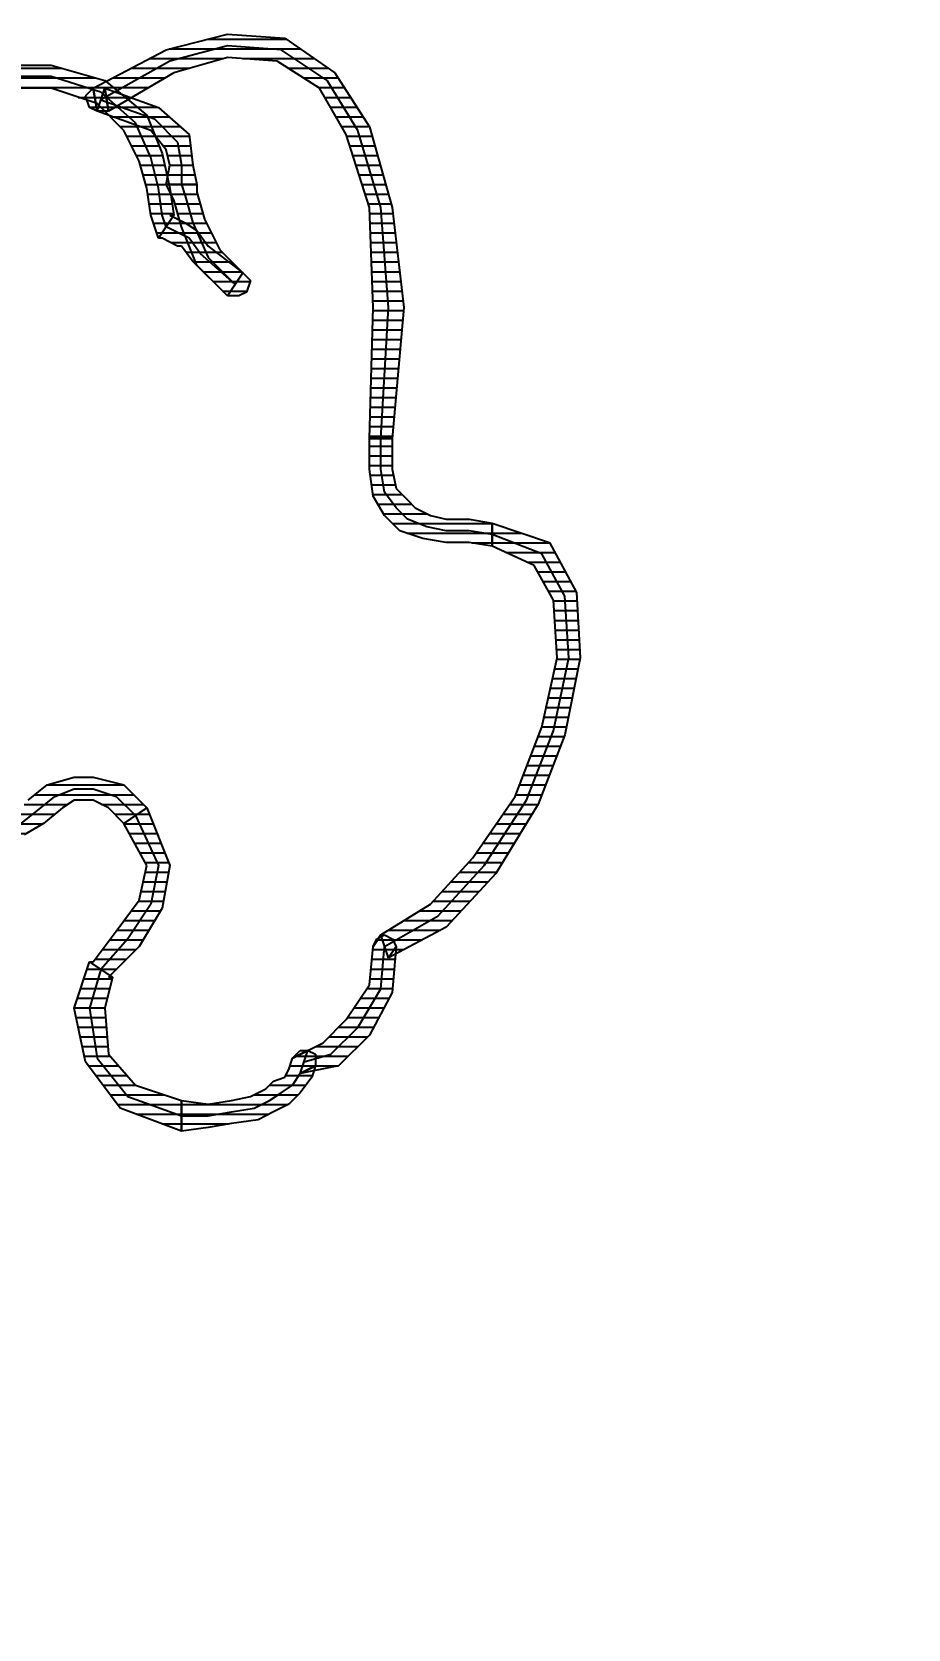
# Model space of a CAD drawing. Header units: millimetres. Extents: x 322668 to 332469, y 13187 to 20117.
# Drawn here: x 327639.33 to 327650.64, y 15746.76 to 15767.37 of the extents above; entities that cross this region are included whole.
import ezdxf

# ---------------------------------------------------------------- set-up
doc = ezdxf.new("R2010")
doc.units = ezdxf.units.MM
doc.header["$LTSCALE"] = 50
doc.header["$MEASUREMENT"] = 0
doc.header["$PDMODE"] = 3
doc.header["$PDSIZE"] = -0.5
doc.layers.get('0').update_dxf_attribs({"linetype": 'CONTINUOUS'})
doc.layers.get('DEFPOINTS').update_dxf_attribs({"linetype": 'CONTINUOUS'})
doc.layers.add('MIM_OLCU-DIS', color=1, linetype='CONTINUOUS')
doc.styles.add('OLCU', font='TSIMPLEX.SHX', dxfattribs={"width": 0.7})
doc.dimstyles.new('200-OLCU-DIŞ', dxfattribs={"dimtxt": 30, "dimasz": 10, "dimexe": 0, "dimexo": 0, "dimgap": 10, "dimtad": 1, "dimdec": 1, "dimdsep": 46, "dimtxsty": 'OLCU', "dimblk1": 'DOT', "dimblk2": 'DOT', "dimsah": 1, "dimcen": 0, "dimclrd": 7, "dimclre": 7, "dimclrt": 4, "dimadec": 0, "dimazin": 0, "dimtfac": 1, "dimtdec": 1, "dimtix": 1, "dimtmove": 2, "dimatfit": 3, "dimldrblk": 'DOT', "dimfxl": 0, "dimtolj": 1, "dimarcsym": 0})
pattern_1 = [(360, (-5108.51305, -673.59423), (1e-16, 0.125), [25])]

# ---------------------------------------------------------------- blocks, each defined once
blk = doc.blocks.new('_DOT')
at = {"color": 0, "linetype": 'ByBlock'}
blk.add_line((-0.5, 0), (-1, 0), dxfattribs=at)
at = {"color": 0, "linetype": 'ByBlock', "const_width": 0.5}
blk.add_lwpolyline([(-0.25, 0, 1), (0.25, 0, 1)], format="xyb", close=True, dxfattribs=at)
blk = doc.blocks.new('*D159')
at = {"layer": 'DEFPOINTS', "color": 0}
for p in [(329577.746, 18407.964, -57.501), (327588.544, 14892.995), (330092.587, 14892.995)]:
    blk.add_point(p, dxfattribs=at)
at = {"layer": 'MIM_OLCU-DIS', "color": 7, "lineweight": -2}
for p, q in [((330052.834, 18407.964), (330092.587, 18407.964)), ((330092.587, 18397.964), (330092.587, 14902.995)), ((330052.587, 14892.995), (330092.587, 14892.995))]:
    blk.add_line(p, q, dxfattribs=at)
at = {"layer": 'MIM_OLCU-DIS', "color": 7, "lineweight": -2, "xscale": 10, "yscale": 10, "zscale": 10}
for p, rotation in [((330092.587, 18407.964), 90), ((330092.587, 14892.995), 270)]:
    blk.add_blockref('_DOT', p, dxfattribs=dict(at, rotation=rotation))
at = {"layer": 'MIM_OLCU-DIS', "color": 4, "insert": (330067.587, 16650.479), "char_height": 30, "attachment_point": 5, "rotation": 90, "style": 'OLCU'}
blk.add_mtext('\\A1;3515', dxfattribs=at)
blk = doc.blocks.new('by')
at = {"ltscale": 30}
h = blk.add_hatch(dxfattribs=at)
h.set_pattern_fill('DC_LINES', color=256, scale=0.1, style=0)
h.set_pattern_definition(pattern_1)
edge = h.paths.add_edge_path(flags=0)
edge.add_line((6424.106, 2231.91), (6424.057, 2232.208))
edge.add_line((6424.057, 2232.208), (6424.997, 2232.705))
edge.add_line((6424.997, 2232.705), (6425.789, 2232.903))
edge.add_line((6425.789, 2232.903), (6426.531, 2232.854))
edge.add_line((6426.531, 2232.854), (6427.174, 2232.407))
edge.add_line((6427.174, 2232.407), (6427.62, 2231.711))
edge.add_line((6427.62, 2231.711), (6427.916, 2230.668))
edge.add_line((6427.916, 2230.668), (6428.064, 2229.376))
edge.add_line((6428.064, 2229.376), (6427.916, 2227.688))
edge.add_line((6427.916, 2227.688), (6427.62, 2227.688))
edge.add_line((6427.62, 2227.688), (6427.669, 2229.376))
edge.add_line((6427.669, 2229.376), (6427.62, 2230.668))
edge.add_line((6427.62, 2230.668), (6427.322, 2231.612))
edge.add_line((6427.322, 2231.612), (6426.976, 2232.208))
edge.add_line((6426.976, 2232.208), (6426.431, 2232.556))
edge.add_line((6426.431, 2232.556), (6425.789, 2232.605))
edge.add_line((6425.789, 2232.605), (6425.096, 2232.407))
edge.add_line((6425.096, 2232.407), (6424.255, 2231.91))
edge.add_line((6424.255, 2231.91), (6424.206, 2232.208))
edge.add_line((6424.206, 2232.208), (6424.255, 2231.91))
edge.add_line((6424.255, 2231.91), (6424.106, 2231.91))
edge.add_line((6424.106, 2231.91), (6424.008, 2231.96))
edge.add_line((6424.008, 2231.96), (6423.959, 2232.109))
edge.add_line((6423.959, 2232.109), (6424.057, 2232.208))
h = blk.add_hatch(dxfattribs=at)
h.set_pattern_fill('DC_LINES', color=256, scale=0.1, style=0)
h.set_pattern_definition(pattern_1)
edge = h.paths.add_edge_path(flags=0)
edge.add_line((6421.187, 2232.158), (6422.573, 2232.506))
edge.add_line((6422.573, 2232.506), (6423.512, 2232.506))
edge.add_line((6423.512, 2232.506), (6424.206, 2232.307))
edge.add_line((6424.206, 2232.307), (6424.75, 2231.86))
edge.add_line((6424.75, 2231.86), (6424.948, 2231.363))
edge.add_line((6424.948, 2231.363), (6425.047, 2230.916))
edge.add_line((6425.047, 2230.916), (6425.096, 2230.569))
edge.add_line((6425.096, 2230.569), (6424.898, 2230.271))
edge.add_line((6424.898, 2230.271), (6424.8, 2230.569))
edge.add_line((6424.8, 2230.569), (6424.75, 2230.916))
edge.add_line((6424.75, 2230.916), (6424.651, 2231.264))
edge.add_line((6424.651, 2231.264), (6424.453, 2231.662))
edge.add_line((6424.453, 2231.662), (6424.106, 2232.009))
edge.add_line((6424.106, 2232.009), (6423.512, 2232.208))
edge.add_line((6423.512, 2232.208), (6422.573, 2232.208))
edge.add_line((6422.573, 2232.208), (6421.287, 2231.86))
h = blk.add_hatch(dxfattribs=at)
h.set_pattern_fill('DC_LINES', color=256, scale=0.1, style=0)
h.set_pattern_definition(pattern_1)
edge = h.paths.add_edge_path(flags=0)
edge.add_line((6424.997, 2230.966), (6425.047, 2231.214))
edge.add_line((6425.047, 2231.214), (6424.997, 2231.413))
edge.add_line((6424.997, 2231.413), (6424.8, 2231.662))
edge.add_line((6424.8, 2231.662), (6424.106, 2231.91))
edge.add_line((6424.106, 2231.91), (6424.206, 2232.208))
edge.add_line((6424.206, 2232.208), (6424.898, 2231.96))
edge.add_line((6424.898, 2231.96), (6425.294, 2231.612))
edge.add_line((6425.294, 2231.612), (6425.343, 2231.214))
edge.add_line((6425.343, 2231.214), (6425.393, 2230.966))
h = blk.add_hatch(dxfattribs=at)
h.set_pattern_fill('DC_LINES', color=256, scale=0.1, style=0)
h.set_pattern_definition(pattern_1)
edge = h.paths.add_edge_path(flags=0)
edge.add_line((6425.987, 2229.824), (6425.789, 2229.526))
edge.add_line((6425.789, 2229.526), (6425.393, 2229.923))
edge.add_line((6425.393, 2229.923), (6425.195, 2230.42))
edge.add_line((6425.195, 2230.42), (6425.096, 2230.767))
edge.add_line((6425.096, 2230.767), (6424.997, 2230.966))
edge.add_line((6424.997, 2230.966), (6425.393, 2230.966))
edge.add_line((6425.393, 2230.966), (6425.393, 2230.867))
edge.add_line((6425.393, 2230.867), (6425.492, 2230.519))
edge.add_line((6425.492, 2230.519), (6425.69, 2230.122))
edge.add_line((6425.69, 2230.122), (6425.987, 2229.824))
edge.add_line((6425.987, 2229.824), (6425.789, 2229.526))
edge.add_line((6425.789, 2229.526), (6425.987, 2229.824))
edge.add_line((6425.987, 2229.824), (6426.086, 2229.724))
edge.add_line((6426.086, 2229.724), (6426.036, 2229.575))
edge.add_line((6426.036, 2229.575), (6425.937, 2229.526))
edge.add_line((6425.937, 2229.526), (6425.789, 2229.526))
h = blk.add_hatch(dxfattribs=at)
h.set_pattern_fill('DC_LINES', color=256, scale=0.1, style=0)
h.set_pattern_definition(pattern_1)
edge = h.paths.add_edge_path(flags=0)
edge.add_line((6425.096, 2230.569), (6425.047, 2230.569))
edge.add_line((6425.047, 2230.569), (6425.245, 2230.469))
edge.add_line((6425.245, 2230.469), (6425.393, 2230.37))
edge.add_line((6425.393, 2230.37), (6425.542, 2230.171))
edge.add_line((6425.542, 2230.171), (6425.987, 2229.824))
edge.add_line((6425.987, 2229.824), (6425.789, 2229.526))
edge.add_line((6425.789, 2229.526), (6425.343, 2229.973))
edge.add_line((6425.343, 2229.973), (6425.195, 2230.171))
edge.add_line((6425.195, 2230.171), (6425.145, 2230.171))
edge.add_line((6425.145, 2230.171), (6424.948, 2230.271))
edge.add_line((6424.948, 2230.271), (6424.898, 2230.271))
h = blk.add_hatch(dxfattribs=at)
h.set_pattern_fill('DC_LINES', color=256, scale=0.1, style=0)
h.set_pattern_definition(pattern_1)
edge = h.paths.add_edge_path(flags=0)
edge.add_line((6427.916, 2227.688), (6427.916, 2227.29))
edge.add_line((6427.916, 2227.29), (6427.966, 2227.042))
edge.add_line((6427.966, 2227.042), (6428.114, 2226.893))
edge.add_line((6428.114, 2226.893), (6428.213, 2226.793))
edge.add_line((6428.213, 2226.793), (6428.411, 2226.694))
edge.add_line((6428.411, 2226.694), (6428.609, 2226.644))
edge.add_line((6428.609, 2226.644), (6428.906, 2226.644))
edge.add_line((6428.906, 2226.644), (6429.203, 2226.595))
edge.add_line((6429.203, 2226.595), (6429.203, 2226.297))
edge.add_line((6429.203, 2226.297), (6428.906, 2226.346))
edge.add_line((6428.906, 2226.346), (6428.609, 2226.346))
edge.add_line((6428.609, 2226.346), (6428.312, 2226.396))
edge.add_line((6428.312, 2226.396), (6428.015, 2226.495))
edge.add_line((6428.015, 2226.495), (6427.817, 2226.694))
edge.add_line((6427.817, 2226.694), (6427.669, 2226.943))
edge.add_line((6427.669, 2226.943), (6427.62, 2227.29))
edge.add_line((6427.62, 2227.29), (6427.62, 2227.688))
h = blk.add_hatch(dxfattribs=at)
h.set_pattern_fill('DC_LINES', color=256, scale=0.1, style=0)
h.set_pattern_definition(pattern_1)
edge = h.paths.add_edge_path(flags=0)
edge.add_line((6429.203, 2226.595), (6429.945, 2226.346))
edge.add_line((6429.945, 2226.346), (6430.291, 2225.701))
edge.add_line((6430.291, 2225.701), (6430.341, 2224.856))
edge.add_line((6430.341, 2224.856), (6430.142, 2223.863))
edge.add_line((6430.142, 2223.863), (6429.797, 2222.969))
edge.add_line((6429.797, 2222.969), (6429.252, 2222.074))
edge.add_line((6429.252, 2222.074), (6428.609, 2221.379))
edge.add_line((6428.609, 2221.379), (6427.867, 2220.982))
edge.add_line((6427.867, 2220.982), (6427.767, 2221.28))
edge.add_line((6427.767, 2221.28), (6428.411, 2221.677))
edge.add_line((6428.411, 2221.677), (6428.955, 2222.273))
edge.add_line((6428.955, 2222.273), (6429.5, 2223.068))
edge.add_line((6429.5, 2223.068), (6429.845, 2223.962))
edge.add_line((6429.845, 2223.962), (6430.044, 2224.856))
edge.add_line((6430.044, 2224.856), (6429.994, 2225.601))
edge.add_line((6429.994, 2225.601), (6429.747, 2226.048))
edge.add_line((6429.747, 2226.048), (6429.203, 2226.297))
h = blk.add_hatch(dxfattribs=at)
h.set_pattern_fill('DC_LINES', color=256, scale=0.1, style=0)
h.set_pattern_definition(pattern_1)
edge = h.paths.add_edge_path(flags=0)
edge.add_line((6424.453, 2222.72), (6424.255, 2222.919))
edge.add_line((6424.255, 2222.919), (6424.057, 2223.018))
edge.add_line((6424.057, 2223.018), (6423.809, 2223.018))
edge.add_line((6423.809, 2223.018), (6423.661, 2222.919))
edge.add_line((6423.661, 2222.919), (6423.414, 2222.72))
edge.add_line((6423.414, 2222.72), (6423.167, 2222.571))
edge.add_line((6423.167, 2222.571), (6422.968, 2222.323))
edge.add_line((6422.968, 2222.323), (6422.82, 2222.124))
edge.add_line((6422.82, 2222.124), (6422.523, 2222.323))
edge.add_line((6422.523, 2222.323), (6422.77, 2222.522))
edge.add_line((6422.77, 2222.522), (6422.968, 2222.77))
edge.add_line((6422.968, 2222.77), (6423.217, 2223.018))
edge.add_line((6423.217, 2223.018), (6423.464, 2223.217))
edge.add_line((6423.464, 2223.217), (6423.809, 2223.316))
edge.add_line((6423.809, 2223.316), (6424.057, 2223.316))
edge.add_line((6424.057, 2223.316), (6424.453, 2223.217))
edge.add_line((6424.453, 2223.217), (6424.75, 2222.919))
h = blk.add_hatch(dxfattribs=at)
h.set_pattern_fill('DC_LINES', color=256, scale=0.1, style=0)
h.set_pattern_definition(pattern_1)
edge = h.paths.add_edge_path(flags=0)
edge.add_line((6424.008, 2220.932), (6424.057, 2220.932))
edge.add_line((6424.057, 2220.932), (6424.354, 2221.329))
edge.add_line((6424.354, 2221.329), (6424.651, 2221.727))
edge.add_line((6424.651, 2221.727), (6424.75, 2222.174))
edge.add_line((6424.75, 2222.174), (6424.453, 2222.72))
edge.add_line((6424.453, 2222.72), (6424.75, 2222.919))
edge.add_line((6424.75, 2222.919), (6425.047, 2222.174))
edge.add_line((6425.047, 2222.174), (6424.948, 2221.627))
edge.add_line((6424.948, 2221.627), (6424.651, 2221.131))
edge.add_line((6424.651, 2221.131), (6424.255, 2220.733))
edge.add_line((6424.255, 2220.733), (6424.304, 2220.733))
h = blk.add_hatch(dxfattribs=at)
h.set_pattern_fill('DC_LINES', color=256, scale=0.1, style=0)
h.set_pattern_definition(pattern_1)
edge = h.paths.add_edge_path(flags=0)
edge.add_line((6427.867, 2220.982), (6427.966, 2221.131))
edge.add_line((6427.966, 2221.131), (6427.916, 2220.535))
edge.add_line((6427.916, 2220.535), (6427.62, 2219.988))
edge.add_line((6427.62, 2219.988), (6427.223, 2219.591))
edge.add_line((6427.223, 2219.591), (6426.729, 2219.491))
edge.add_line((6426.729, 2219.491), (6426.828, 2219.789))
edge.add_line((6426.828, 2219.789), (6427.026, 2219.889))
edge.add_line((6427.026, 2219.889), (6427.322, 2220.187))
edge.add_line((6427.322, 2220.187), (6427.62, 2220.634))
edge.add_line((6427.62, 2220.634), (6427.669, 2221.131))
edge.add_line((6427.669, 2221.131), (6427.767, 2221.28))
edge.add_line((6427.767, 2221.28), (6427.669, 2221.131))
edge.add_line((6427.669, 2221.131), (6427.718, 2221.23))
edge.add_line((6427.718, 2221.23), (6427.817, 2221.28))
edge.add_line((6427.817, 2221.28), (6427.916, 2221.23))
edge.add_line((6427.916, 2221.23), (6427.966, 2221.131))
h = blk.add_hatch(dxfattribs=at)
h.set_pattern_fill('DC_LINES', color=256, scale=0.1, style=0)
h.set_pattern_definition(pattern_1)
edge = h.paths.add_edge_path(flags=0)
edge.add_line((6425.195, 2218.746), (6424.403, 2219.044))
edge.add_line((6424.403, 2219.044), (6423.959, 2219.64))
edge.add_line((6423.959, 2219.64), (6423.809, 2220.336))
edge.add_line((6423.809, 2220.336), (6424.008, 2220.932))
edge.add_line((6424.008, 2220.932), (6424.304, 2220.733))
edge.add_line((6424.304, 2220.733), (6424.206, 2220.336))
edge.add_line((6424.206, 2220.336), (6424.255, 2219.74))
edge.add_line((6424.255, 2219.74), (6424.601, 2219.342))
edge.add_line((6424.601, 2219.342), (6425.195, 2219.144))
h = blk.add_hatch(dxfattribs=at)
h.set_pattern_fill('DC_LINES', color=256, scale=0.1, style=0)
h.set_pattern_definition(pattern_1)
edge = h.paths.add_edge_path(flags=0)
edge.add_line((6426.729, 2219.491), (6426.926, 2219.591))
edge.add_line((6426.926, 2219.591), (6426.878, 2219.442))
edge.add_line((6426.878, 2219.442), (6426.729, 2219.243))
edge.add_line((6426.729, 2219.243), (6426.581, 2219.094))
edge.add_line((6426.581, 2219.094), (6426.383, 2218.995))
edge.add_line((6426.383, 2218.995), (6426.184, 2218.895))
edge.add_line((6426.184, 2218.895), (6425.839, 2218.846))
edge.add_line((6425.839, 2218.846), (6425.542, 2218.796))
edge.add_line((6425.542, 2218.796), (6425.195, 2218.746))
edge.add_line((6425.195, 2218.746), (6425.195, 2219.144))
edge.add_line((6425.195, 2219.144), (6425.542, 2219.094))
edge.add_line((6425.542, 2219.094), (6425.839, 2219.144))
edge.add_line((6425.839, 2219.144), (6426.086, 2219.193))
edge.add_line((6426.086, 2219.193), (6426.284, 2219.293))
edge.add_line((6426.284, 2219.293), (6426.383, 2219.392))
edge.add_line((6426.383, 2219.392), (6426.531, 2219.442))
edge.add_line((6426.531, 2219.442), (6426.581, 2219.541))
edge.add_line((6426.581, 2219.541), (6426.63, 2219.69))
edge.add_line((6426.63, 2219.69), (6426.828, 2219.789))
edge.add_line((6426.828, 2219.789), (6426.63, 2219.69))
edge.add_line((6426.63, 2219.69), (6426.729, 2219.789))
edge.add_line((6426.729, 2219.789), (6426.828, 2219.789))
edge.add_line((6426.828, 2219.789), (6426.926, 2219.74))
edge.add_line((6426.926, 2219.74), (6426.926, 2219.591))
for p, q in [((6424.997, 2232.705, -4.505), (6425.789, 2232.903, -4.505)), ((6425.789, 2232.903, -4.505), (6426.531, 2232.854, -4.505)), ((6426.531, 2232.854, -4.505), (6427.174, 2232.407, -4.505)), ((6424.057, 2232.208, -4.505), (6424.997, 2232.705, -4.505)), ((6425.047, 2232.556, -4.505), (6424.156, 2232.059, -4.505)), ((6425.789, 2232.754, -4.505), (6425.047, 2232.556, -4.505)), ((6425.789, 2232.605, -4.505), (6425.096, 2232.407, -4.505)), ((6426.481, 2232.705, -4.505), (6425.789, 2232.754, -4.505)), ((6426.431, 2232.556, -4.505), (6425.789, 2232.605, -4.505)), ((6426.976, 2232.208, -4.505), (6426.431, 2232.556, -4.505)), ((6427.075, 2232.307, -4.505), (6426.481, 2232.705, -4.505)), ((6422.573, 2232.506, -4.505), (6423.512, 2232.506, -4.505)), ((6423.512, 2232.357, -4.505), (6422.573, 2232.357, -4.505)), ((6423.512, 2232.506, -4.505), (6424.206, 2232.307, -4.505)), ((6424.156, 2232.158, -4.505), (6423.512, 2232.357, -4.505)), ((6425.096, 2232.407, -4.505), (6424.255, 2231.91, -4.505)), ((6427.174, 2232.407, -4.505), (6427.62, 2231.711, -4.505)), ((6423.512, 2232.208, -4.505), (6422.573, 2232.208, -4.505)), ((6424.106, 2232.009, -4.505), (6423.512, 2232.208, -4.505)), ((6423.959, 2232.109, -4.505), (6424.057, 2232.208, -4.505)), ((6424.106, 2231.91, -4.505), (6424.057, 2232.208, -4.505)), ((6424.057, 2232.208, -4.505), (6424.106, 2231.91, -4.505)), ((6424.106, 2231.91, -4.505), (6424.206, 2232.208, -4.505)), ((6424.601, 2231.761, -4.505), (6424.156, 2232.158, -4.505)), ((6424.206, 2232.307, -4.505), (6424.75, 2231.86, -4.505)), ((6424.255, 2231.91, -4.505), (6424.206, 2232.208, -4.505)), ((6424.206, 2232.208, -4.505), (6424.255, 2231.91, -4.505)), ((6424.206, 2232.208, -4.505), (6424.898, 2231.96, -4.505)), ((6427.322, 2231.612, -4.505), (6426.976, 2232.208, -4.505)), ((6427.47, 2231.662, -4.505), (6427.075, 2232.307, -4.505)), ((6424.008, 2231.96, -4.505), (6423.959, 2232.109, -4.505)), ((6424.106, 2231.91, -4.505), (6424.008, 2231.96, -4.505)), ((6424.453, 2231.662, -4.505), (6424.106, 2232.009, -4.505)), ((6424.156, 2232.059, -4.505), (6424.848, 2231.811, -4.505)), ((6424.898, 2231.96, -4.505), (6425.294, 2231.612, -4.505)), ((6424.255, 2231.91, -4.505), (6424.106, 2231.91, -4.505)), ((6424.106, 2231.91, -4.505), (6424.106, 2231.91, -4.505)), ((6424.8, 2231.662, -4.505), (6424.106, 2231.91, -4.505)), ((6424.8, 2231.314, -4.505), (6424.601, 2231.761, -4.505)), ((6424.75, 2231.86, -4.505), (6424.948, 2231.363, -4.505)), ((6424.848, 2231.811, -4.505), (6425.145, 2231.513, -4.505)), ((6424.651, 2231.264, -4.505), (6424.453, 2231.662, -4.505)), ((6424.997, 2231.413, -4.505), (6424.8, 2231.662, -4.505)), ((6425.294, 2231.612, -4.505), (6425.343, 2231.214, -4.505)), ((6427.62, 2230.668, -4.505), (6427.322, 2231.612, -4.505)), ((6427.767, 2230.668, -4.505), (6427.47, 2231.662, -4.505)), ((6427.62, 2231.711, -4.505), (6427.916, 2230.668, -4.505)), ((6424.898, 2230.916, -4.505), (6424.8, 2231.314, -4.505)), ((6424.948, 2231.363, -4.505), (6425.047, 2230.916, -4.505)), ((6425.047, 2231.214, -4.505), (6424.997, 2231.413, -4.505)), ((6425.145, 2231.513, -4.505), (6425.195, 2231.214, -4.505)), ((6424.75, 2230.916, -4.505), (6424.651, 2231.264, -4.505)), ((6424.997, 2230.966, -4.505), (6425.047, 2231.214, -4.505)), ((6425.195, 2231.214, -4.505), (6425.195, 2230.966, -4.505)), ((6425.343, 2231.214, -4.505), (6425.393, 2230.966, -4.505)), ((6424.8, 2230.569, -4.505), (6424.75, 2230.916, -4.505)), ((6424.948, 2230.569, -4.505), (6424.898, 2230.916, -4.505)), ((6425.096, 2230.767, -4.505), (6424.997, 2230.966, -4.505)), ((6424.997, 2230.966, -4.505), (6425.393, 2230.966, -4.505)), ((6424.997, 2230.966, -4.505), (6424.997, 2230.966, -4.505)), ((6425.393, 2230.966, -4.505), (6424.997, 2230.966, -4.505)), ((6424.997, 2230.966, -4.505), (6424.997, 2230.966, -4.505)), ((6425.047, 2230.916, -4.505), (6425.096, 2230.569, -4.505)), ((6425.195, 2230.966, -4.505), (6425.245, 2230.817, -4.505)), ((6425.393, 2230.966, -4.505), (6425.393, 2230.867, -4.505)), ((6425.393, 2230.966, -4.505), (6425.393, 2230.966, -4.505)), ((6425.195, 2230.42, -4.505), (6425.096, 2230.767, -4.505)), ((6425.245, 2230.817, -4.505), (6425.343, 2230.469, -4.505)), ((6425.393, 2230.867, -4.505), (6425.492, 2230.519, -4.505)), ((6424.898, 2230.271, -4.505), (6424.8, 2230.569, -4.505)), ((6424.898, 2230.271, -4.505), (6425.096, 2230.569, -4.505)), ((6425.096, 2230.569, -4.505), (6424.898, 2230.271, -4.505)), ((6424.997, 2230.42, -4.505), (6424.948, 2230.569, -4.505)), ((6425.096, 2230.569, -4.505), (6425.047, 2230.569, -4.505)), ((6425.047, 2230.569, -4.505), (6425.245, 2230.469, -4.505)), ((6425.096, 2230.569, -4.505), (6425.096, 2230.569, -4.505)), ((6425.096, 2230.569, -4.505), (6425.096, 2230.569, -4.505)), ((6425.492, 2230.519, -4.505), (6425.69, 2230.122, -4.505)), ((6427.669, 2229.376, -4.505), (6427.62, 2230.668, -4.505)), ((6427.867, 2229.376, -4.505), (6427.767, 2230.668, -4.505)), ((6427.916, 2230.668, -4.505), (6428.064, 2229.376, -4.505)), ((6425.195, 2230.32, -4.505), (6424.997, 2230.42, -4.505)), ((6425.393, 2229.923, -4.505), (6425.195, 2230.42, -4.505)), ((6425.294, 2230.271, -4.505), (6425.195, 2230.32, -4.505)), ((6425.245, 2230.469, -4.505), (6425.393, 2230.37, -4.505)), ((6425.343, 2230.469, -4.505), (6425.542, 2230.022, -4.505)), ((6425.393, 2230.37, -4.505), (6425.542, 2230.171, -4.505)), ((6424.948, 2230.271, -4.505), (6424.898, 2230.271, -4.505)), ((6425.145, 2230.171, -4.505), (6424.948, 2230.271, -4.505)), ((6425.195, 2230.171, -4.505), (6425.145, 2230.171, -4.505)), ((6425.343, 2229.973, -4.505), (6425.195, 2230.171, -4.505)), ((6425.442, 2230.072, -4.505), (6425.294, 2230.271, -4.505)), ((6425.542, 2230.171, -4.505), (6425.987, 2229.824, -4.505)), ((6425.69, 2230.122, -4.505), (6425.987, 2229.824, -4.505)), ((6425.789, 2229.526, -4.505), (6425.343, 2229.973, -4.505)), ((6425.789, 2229.526, -4.505), (6425.393, 2229.923, -4.505)), ((6425.887, 2229.675, -4.505), (6425.442, 2230.072, -4.505)), ((6425.542, 2230.022, -4.505), (6425.887, 2229.675, -4.505)), ((6425.987, 2229.824, -4.505), (6425.789, 2229.526, -4.505)), ((6425.987, 2229.824, -4.505), (6425.789, 2229.526, -4.505)), ((6425.987, 2229.824, -4.505), (6425.789, 2229.526, -4.505)), ((6425.789, 2229.526, -4.505), (6425.987, 2229.824, -4.505)), ((6425.789, 2229.526, -4.505), (6425.987, 2229.824, -4.505)), ((6425.987, 2229.824, -4.505), (6426.086, 2229.724, -4.505)), ((6425.987, 2229.824, -4.505), (6425.987, 2229.824, -4.505)), ((6426.086, 2229.724, -4.505), (6426.036, 2229.575, -4.505)), ((6425.937, 2229.526, -4.505), (6425.789, 2229.526, -4.505)), ((6426.036, 2229.575, -4.505), (6425.937, 2229.526, -4.505)), ((6427.62, 2227.688, -4.505), (6427.669, 2229.376, -4.505)), ((6427.767, 2227.688, -4.505), (6427.867, 2229.376, -4.505)), ((6428.064, 2229.376, -4.505), (6427.916, 2227.688, -4.505)), ((6427.62, 2227.29, -4.505), (6427.62, 2227.688, -4.505)), ((6427.62, 2227.688, -4.505), (6427.62, 2227.688, -4.505)), ((6427.62, 2227.688, -4.505), (6427.916, 2227.688, -4.505)), ((6427.916, 2227.688, -4.505), (6427.62, 2227.688, -4.505)), ((6427.767, 2227.29, -4.505), (6427.767, 2227.688, -4.505)), ((6427.916, 2227.688, -4.505), (6427.916, 2227.688, -4.505)), ((6427.916, 2227.688, -4.505), (6427.916, 2227.29, -4.505)), ((6427.916, 2227.688, -4.505), (6427.916, 2227.688, -4.505)), ((6427.669, 2226.943, -4.505), (6427.62, 2227.29, -4.505)), ((6427.817, 2226.992, -4.505), (6427.767, 2227.29, -4.505)), ((6427.916, 2227.29, -4.505), (6427.966, 2227.042, -4.505)), ((6427.966, 2226.793, -4.505), (6427.817, 2226.992, -4.505)), ((6427.966, 2227.042, -4.505), (6428.114, 2226.893, -4.505)), ((6427.817, 2226.694, -4.505), (6427.669, 2226.943, -4.505)), ((6428.114, 2226.644, -4.505), (6427.966, 2226.793, -4.505)), ((6428.114, 2226.893, -4.505), (6428.213, 2226.793, -4.505)), ((6428.213, 2226.793, -4.505), (6428.411, 2226.694, -4.505)), ((6428.015, 2226.495, -4.505), (6427.817, 2226.694, -4.505)), ((6428.361, 2226.545, -4.505), (6428.114, 2226.644, -4.505)), ((6428.411, 2226.694, -4.505), (6428.609, 2226.644, -4.505)), ((6428.609, 2226.644, -4.505), (6428.906, 2226.644, -4.505)), ((6428.906, 2226.644, -4.505), (6429.203, 2226.595, -4.505)), ((6429.203, 2226.595, -4.505), (6429.203, 2226.595, -4.505)), ((6429.203, 2226.595, -4.505), (6429.945, 2226.346, -4.505)), ((6429.203, 2226.297, -4.505), (6429.203, 2226.595, -4.505)), ((6429.203, 2226.595, -4.505), (6429.203, 2226.595, -4.505)), ((6429.203, 2226.595, -4.505), (6429.203, 2226.297, -4.505)), ((6428.312, 2226.396, -4.505), (6428.015, 2226.495, -4.505)), ((6428.609, 2226.346, -4.505), (6428.312, 2226.396, -4.505)), ((6428.609, 2226.495, -4.505), (6428.361, 2226.545, -4.505)), ((6428.906, 2226.495, -4.505), (6428.609, 2226.495, -4.505)), ((6429.203, 2226.446, -4.505), (6428.906, 2226.495, -4.505)), ((6429.845, 2226.197, -4.505), (6429.203, 2226.446, -4.505)), ((6428.906, 2226.346, -4.505), (6428.609, 2226.346, -4.505)), ((6429.203, 2226.297, -4.505), (6428.906, 2226.346, -4.505)), ((6429.747, 2226.048, -4.505), (6429.203, 2226.297, -4.505)), ((6429.203, 2226.297, -4.505), (6429.203, 2226.297, -4.505)), ((6430.142, 2225.651, -4.505), (6429.845, 2226.197, -4.505)), ((6429.945, 2226.346, -4.505), (6430.291, 2225.701, -4.505)), ((6429.994, 2225.601, -4.505), (6429.747, 2226.048, -4.505)), ((6430.044, 2224.856, -4.505), (6429.994, 2225.601, -4.505)), ((6430.192, 2224.856, -4.505), (6430.142, 2225.651, -4.505)), ((6430.291, 2225.701, -4.505), (6430.341, 2224.856, -4.505)), ((6429.845, 2223.962, -4.505), (6430.044, 2224.856, -4.505)), ((6429.994, 2223.912, -4.505), (6430.192, 2224.856, -4.505)), ((6430.341, 2224.856, -4.505), (6430.142, 2223.863, -4.505)), ((6429.5, 2223.068, -4.505), (6429.845, 2223.962, -4.505)), ((6429.648, 2223.018, -4.505), (6429.994, 2223.912, -4.505)), ((6430.142, 2223.863, -4.505), (6429.797, 2222.969, -4.505)), ((6423.464, 2223.217, -4.505), (6423.809, 2223.316, -4.505)), ((6423.809, 2223.316, -4.505), (6424.057, 2223.316, -4.505)), ((6424.057, 2223.316, -4.505), (6424.453, 2223.217, -4.505)), ((6423.217, 2223.018, -4.505), (6423.464, 2223.217, -4.505)), ((6423.315, 2222.869, -4.505), (6423.562, 2223.068, -4.505)), ((6423.562, 2223.068, -4.505), (6423.809, 2223.167, -4.505)), ((6423.809, 2223.167, -4.505), (6424.057, 2223.167, -4.505)), ((6424.057, 2223.167, -4.505), (6424.354, 2223.068, -4.505)), ((6424.354, 2223.068, -4.505), (6424.601, 2222.82, -4.505)), ((6424.453, 2223.217, -4.505), (6424.75, 2222.919, -4.505)), ((6428.955, 2222.273, -4.505), (6429.5, 2223.068, -4.505)), ((6423.068, 2222.671, -4.505), (6423.315, 2222.869, -4.505)), ((6423.661, 2222.919, -4.505), (6423.414, 2222.72, -4.505)), ((6423.809, 2223.018, -4.505), (6423.661, 2222.919, -4.505)), ((6424.057, 2223.018, -4.505), (6423.809, 2223.018, -4.505)), ((6424.255, 2222.919, -4.505), (6424.057, 2223.018, -4.505)), ((6424.453, 2222.72, -4.505), (6424.255, 2222.919, -4.505)), ((6424.453, 2222.72, -4.505), (6424.75, 2222.919, -4.505)), ((6424.75, 2222.919, -4.505), (6424.453, 2222.72, -4.505)), ((6424.75, 2222.919, -4.505), (6425.047, 2222.174, -4.505)), ((6424.75, 2222.919, -4.505), (6424.75, 2222.919, -4.505)), ((6429.103, 2222.174, -4.505), (6429.648, 2223.018, -4.505)), ((6429.797, 2222.969, -4.505), (6429.252, 2222.074, -4.505)), ((6423.414, 2222.72, -4.505), (6423.167, 2222.571, -4.505)), ((6424.75, 2222.174, -4.505), (6424.453, 2222.72, -4.505)), ((6424.453, 2222.72, -4.505), (6424.453, 2222.72, -4.505)), ((6424.453, 2222.72, -4.505), (6424.453, 2222.72, -4.505)), ((6424.601, 2222.82, -4.505), (6424.898, 2222.174, -4.505)), ((6428.411, 2221.677, -4.505), (6428.955, 2222.273, -4.505)), ((6424.651, 2221.727, -4.505), (6424.75, 2222.174, -4.505)), ((6424.898, 2222.174, -4.505), (6424.8, 2221.677, -4.505)), ((6425.047, 2222.174, -4.505), (6424.948, 2221.627, -4.505)), ((6428.509, 2221.528, -4.505), (6429.103, 2222.174, -4.505)), ((6429.252, 2222.074, -4.505), (6428.609, 2221.379, -4.505)), ((6424.354, 2221.329, -4.505), (6424.651, 2221.727, -4.505)), ((6424.8, 2221.677, -4.505), (6424.503, 2221.23, -4.505)), ((6424.948, 2221.627, -4.505), (6424.651, 2221.131, -4.505)), ((6427.767, 2221.28, -4.505), (6428.411, 2221.677, -4.505)), ((6427.817, 2221.131, -4.505), (6428.509, 2221.528, -4.505)), ((6424.057, 2220.932, -4.505), (6424.354, 2221.329, -4.505)), ((6424.503, 2221.23, -4.505), (6424.156, 2220.833, -4.505)), ((6427.669, 2221.131, -4.505), (6427.767, 2221.28, -4.505)), ((6427.767, 2221.28, -4.505), (6427.669, 2221.131, -4.505)), ((6427.669, 2221.131, -4.505), (6427.718, 2221.23, -4.505)), ((6427.718, 2221.23, -4.505), (6427.817, 2221.28, -4.505)), ((6427.867, 2220.982, -4.505), (6427.767, 2221.28, -4.505)), ((6427.817, 2221.28, -4.505), (6427.916, 2221.23, -4.505)), ((6428.609, 2221.379, -4.505), (6427.867, 2220.982, -4.505)), ((6427.916, 2221.23, -4.505), (6427.966, 2221.131, -4.505)), ((6424.651, 2221.131, -4.505), (6424.255, 2220.733, -4.505)), ((6427.62, 2220.634, -4.505), (6427.669, 2221.131, -4.505)), ((6427.767, 2220.584, -4.505), (6427.817, 2221.131, -4.505)), ((6427.867, 2220.982, -4.505), (6427.966, 2221.131, -4.505)), ((6427.966, 2221.131, -4.505), (6427.867, 2220.982, -4.505)), ((6427.966, 2221.131, -4.505), (6427.916, 2220.535, -4.505)), ((6423.809, 2220.336, -4.505), (6424.008, 2220.932, -4.505)), ((6424.008, 2220.932, -4.505), (6424.057, 2220.932, -4.505)), ((6424.304, 2220.733, -4.505), (6424.008, 2220.932, -4.505)), ((6424.008, 2220.932, -4.505), (6424.008, 2220.932, -4.505)), ((6424.008, 2220.932, -4.505), (6424.304, 2220.733, -4.505)), ((6424.156, 2220.833, -4.505), (6424.008, 2220.336, -4.505)), ((6427.867, 2220.982, -4.505), (6427.867, 2220.982, -4.505)), ((6424.304, 2220.733, -4.505), (6424.206, 2220.336, -4.505)), ((6424.255, 2220.733, -4.505), (6424.304, 2220.733, -4.505)), ((6427.322, 2220.187, -4.505), (6427.62, 2220.634, -4.505)), ((6427.47, 2220.087, -4.505), (6427.767, 2220.584, -4.505)), ((6427.916, 2220.535, -4.505), (6427.62, 2219.988, -4.505)), ((6423.959, 2219.64, -4.505), (6423.809, 2220.336, -4.505)), ((6424.008, 2220.336, -4.505), (6424.106, 2219.69, -4.505)), ((6424.206, 2220.336, -4.505), (6424.255, 2219.74, -4.505)), ((6427.026, 2219.889, -4.505), (6427.322, 2220.187, -4.505)), ((6427.125, 2219.74, -4.505), (6427.47, 2220.087, -4.505)), ((6427.62, 2219.988, -4.505), (6427.223, 2219.591, -4.505)), ((6426.63, 2219.69, -4.505), (6426.828, 2219.789, -4.505)), ((6426.828, 2219.789, -4.505), (6426.63, 2219.69, -4.505)), ((6426.63, 2219.69, -4.505), (6426.729, 2219.789, -4.505)), ((6426.729, 2219.789, -4.505), (6426.828, 2219.789, -4.505)), ((6426.729, 2219.491, -4.505), (6426.828, 2219.789, -4.505)), ((6426.828, 2219.789, -4.505), (6427.026, 2219.889, -4.505)), ((6426.828, 2219.789, -4.505), (6426.926, 2219.74, -4.505)), ((6424.403, 2219.044, -4.505), (6423.959, 2219.64, -4.505)), ((6424.106, 2219.69, -4.505), (6424.503, 2219.193, -4.505)), ((6424.255, 2219.74, -4.505), (6424.601, 2219.342, -4.505)), ((6426.581, 2219.541, -4.505), (6426.63, 2219.69, -4.505)), ((6426.729, 2219.491, -4.505), (6426.778, 2219.64, -4.505)), ((6426.729, 2219.491, -4.505), (6426.926, 2219.591, -4.505)), ((6426.926, 2219.591, -4.505), (6426.729, 2219.491, -4.505)), ((6427.223, 2219.591, -4.505), (6426.729, 2219.491, -4.505)), ((6426.778, 2219.64, -4.505), (6427.125, 2219.74, -4.505)), ((6426.926, 2219.591, -4.505), (6426.878, 2219.442, -4.505)), ((6426.926, 2219.74, -4.505), (6426.926, 2219.591, -4.505)), ((6426.284, 2219.293, -4.505), (6426.383, 2219.392, -4.505)), ((6426.383, 2219.392, -4.505), (6426.531, 2219.442, -4.505)), ((6426.531, 2219.442, -4.505), (6426.581, 2219.541, -4.505)), ((6426.63, 2219.342, -4.505), (6426.729, 2219.491, -4.505)), ((6426.729, 2219.491, -4.505), (6426.729, 2219.491, -4.505)), ((6426.878, 2219.442, -4.505), (6426.729, 2219.243, -4.505)), ((6424.503, 2219.193, -4.505), (6425.195, 2218.945, -4.505)), ((6424.601, 2219.342, -4.505), (6425.195, 2219.144, -4.505)), ((6425.839, 2219.144, -4.505), (6426.086, 2219.193, -4.505)), ((6426.086, 2219.193, -4.505), (6426.284, 2219.293, -4.505)), ((6426.333, 2219.144, -4.505), (6426.481, 2219.243, -4.505)), ((6426.481, 2219.243, -4.505), (6426.63, 2219.342, -4.505)), ((6426.729, 2219.243, -4.505), (6426.581, 2219.094, -4.505)), ((6425.195, 2218.746, -4.505), (6424.403, 2219.044, -4.505)), ((6425.195, 2218.746, -4.505), (6425.195, 2219.144, -4.505)), ((6425.195, 2219.144, -4.505), (6425.542, 2219.094, -4.505)), ((6425.195, 2219.144, -4.505), (6425.195, 2219.144, -4.505)), ((6425.195, 2219.144, -4.505), (6425.195, 2218.746, -4.505)), ((6425.542, 2219.094, -4.505), (6425.839, 2219.144, -4.505)), ((6425.542, 2218.945, -4.505), (6425.839, 2218.995, -4.505)), ((6425.839, 2218.995, -4.505), (6426.135, 2219.044, -4.505)), ((6426.135, 2219.044, -4.505), (6426.333, 2219.144, -4.505)), ((6426.383, 2218.995, -4.505), (6426.184, 2218.895, -4.505)), ((6426.581, 2219.094, -4.505), (6426.383, 2218.995, -4.505)), ((6425.195, 2218.945, -4.505), (6425.542, 2218.945, -4.505)), ((6425.542, 2218.796, -4.505), (6425.195, 2218.746, -4.505)), ((6425.195, 2218.746, -4.505), (6425.195, 2218.746, -4.505)), ((6425.195, 2218.746, -4.505), (6425.195, 2218.746, -4.505)), ((6425.839, 2218.846, -4.505), (6425.542, 2218.796, -4.505)), ((6426.184, 2218.895, -4.505), (6425.839, 2218.846, -4.505))]:
    blk.add_line(p, q, dxfattribs=at)

msp = doc.modelspace()

# ---------------------------------------------------------------- block references
msp.add_blockref('by', (321216.067, 13534.441, 4.505))

# ---------------------------------------------------------------- dimensions: what is measured, and where the dimension line sits
at = {"layer": 'MIM_OLCU-DIS', "color": 22}
dim = msp.add_linear_dim(base=(330092.587, 14892.995), p1=(329577.746, 18407.964, -57.501), p2=(327588.544, 14892.995), angle=270, dimstyle='200-OLCU-DIŞ', dxfattribs=at)
dim.commit()
dim.dimension.update_dxf_attribs({"geometry": '*D159', "text_midpoint": (330067.587, 16650.479)})

doc.saveas('drawing.dxf')
